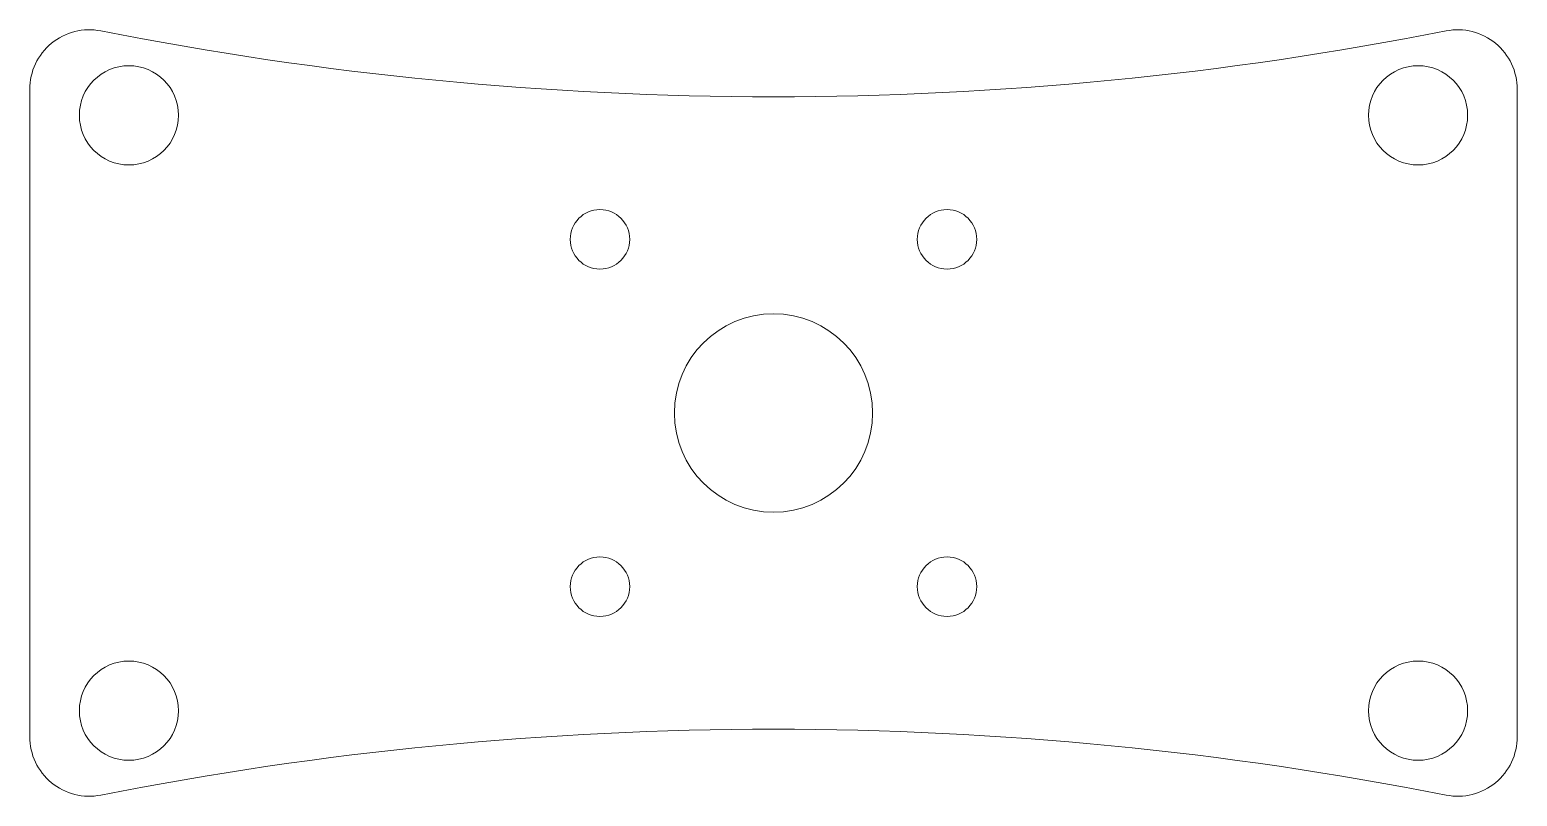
# Model space of a CAD drawing. Header units: millimetres. Extents: x -37.5 to 37.5, y -19.3 to 19.3.
import ezdxf

# ---------------------------------------------------------------- set-up
doc = ezdxf.new("R2010")
doc.units = ezdxf.units.MM

msp = doc.modelspace()

# ---------------------------------------------------------------- linework, layer by layer
at = {"color": 7, "linetype": 'Continuous', "lineweight": 15}
for p, q in [((-37.5, 16.31), (-37.5, -16.31)), ((37.5, -16.31), (37.5, 16.31))]:
    msp.add_line(p, q, dxfattribs=at)
for centre, radius in [((-32.5, 15), 2.5), ((32.5, 15), 2.5), ((-8.75, 8.75), 1.5), ((8.75, 8.75), 1.5), ((0, 0), 5), ((-8.75, -8.75), 1.5), ((8.75, -8.75), 1.5), ((-32.5, -15), 2.5), ((32.5, -15), 2.5)]:
    msp.add_circle(centre, radius, dxfattribs=at)
for centre, radius, start, end in [((-34.5, 16.31), 3, 78.82419, 180), ((0, 190.935), 175, 258.82419, 281.17581), ((34.5, 16.31), 3, 0, 101.17581), ((-34.5, -16.31), 3, 180, 281.17581), ((0, -190.935), 175, 78.82419, 101.17581), ((34.5, -16.31), 3, 258.82419, 0)]:
    msp.add_arc(centre, radius, start, end, dxfattribs=at)

doc.saveas('drawing.dxf')
